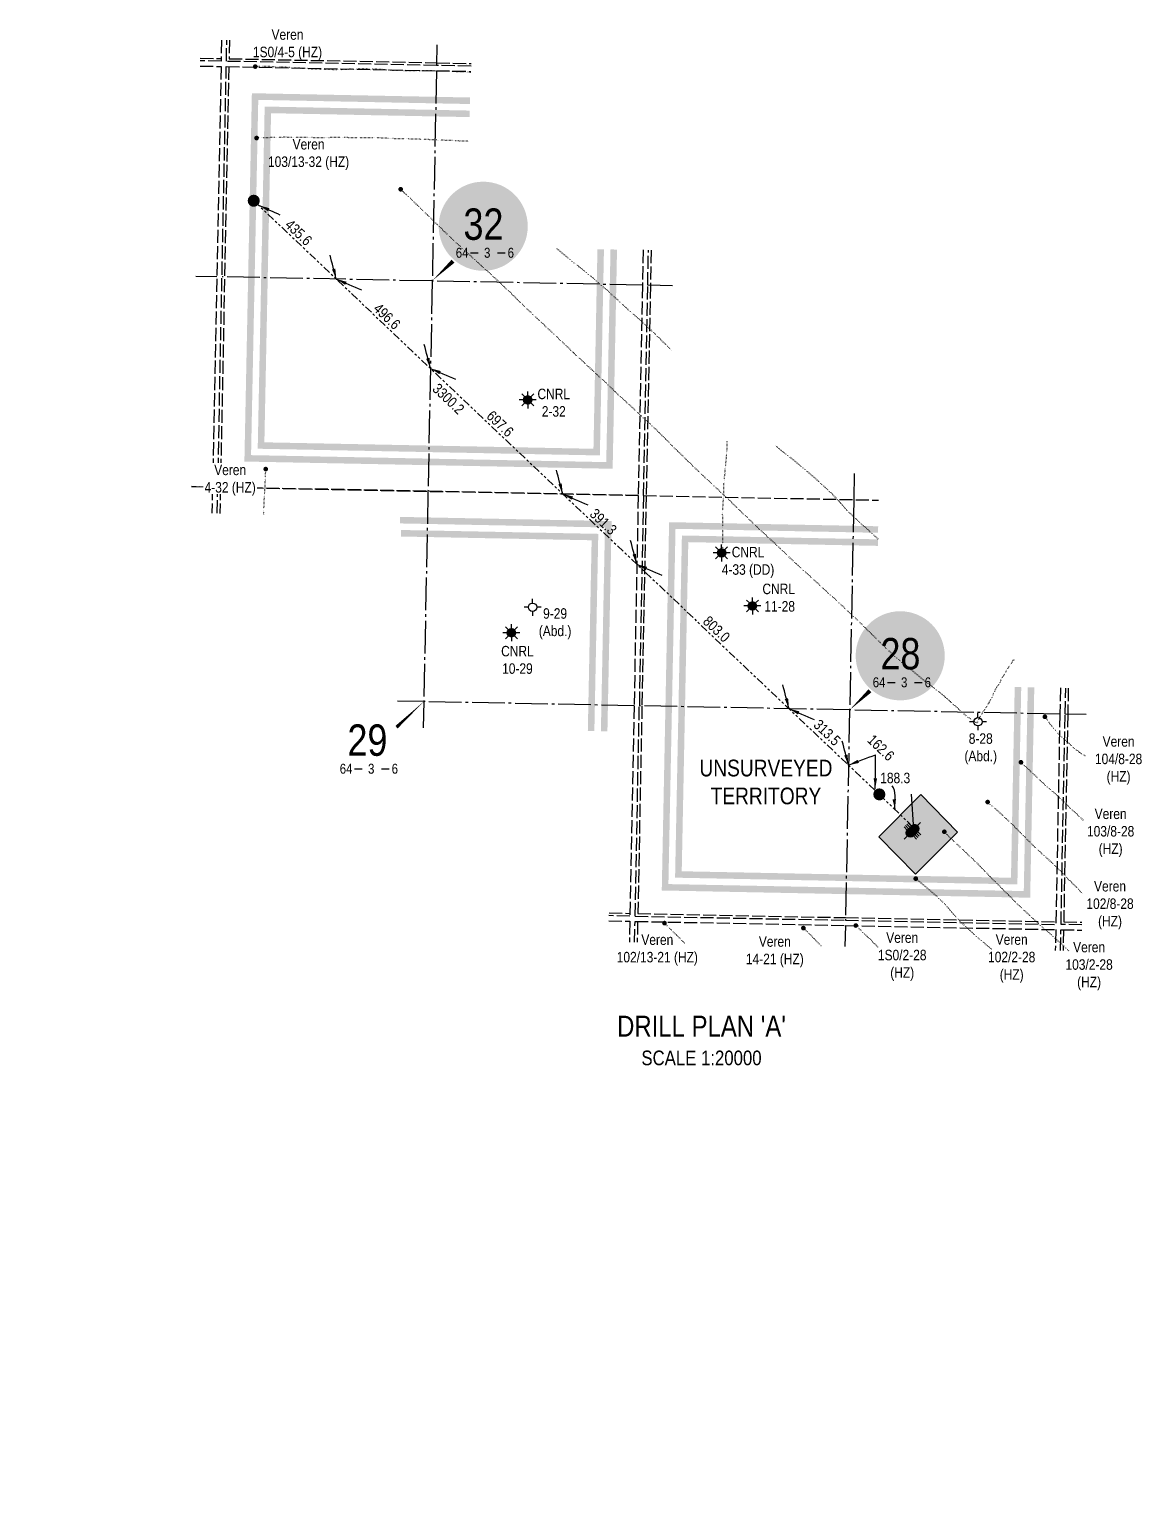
# Model space of a CAD drawing. Extents: x 398369 to 421873, y 6032457 to 6050071.
# Drawn here: x 402625 to 406882, y 6038060 to 6043664 of the extents above; entities that cross this region are included whole.
import ezdxf
from ezdxf.enums import TextEntityAlignment as Align

# ---------------------------------------------------------------- set-up
doc = ezdxf.new("R2018")
doc.units = 0
doc.header["$LTSCALE"] = 5
for name, pattern in [('foc-DOT', [1, 0.2, -0.8]), ('foc-DRILLPATH', [14.75, 6, -1.75, 1.75, -1.75, 1.75, -1.75]), ('foc-QUARTERLINE', [33, 25, -3, 2, -3]), ('foc-UNSURVEYED', [12.5, 10, -2.5])]:
    doc.linetypes.add(name, pattern=pattern)
for name, color, linetype in [('10', 1, 'Continuous'), ('9', 3, 'Continuous'), ('ABADATA-DRILL', 8, 'foc-DOT'), ('ABADATA-DRILL-T', 8, 'Continuous'), ('AS-TARGET-GAS-H', 181, 'Continuous'), ('AS-TARGET-OIL-H', 131, 'Continuous'), ('AS-UNDERLAY-H', 141, 'Continuous'), ('DETAIL-HZ-Existing', 8, 'foc-DOT'), ('DETAIL-T', 7, 'Continuous'), ('L-BD', 7, 'Continuous'), ('L-MON', 1, 'Continuous'), ('L-SECLBL', 7, 'Continuous'), ('L-SECQ', 8, 'foc-QUARTERLINE'), ('L-UNS-T', 3, 'Continuous'), ('L-USEC', 7, 'foc-UNSURVEYED'), ('P-BUFFER-PURPLE-T', 187, 'Continuous'), ('P-PDRILLPATH', 12, 'foc-DRILLPATH'), ('P-PROPOSED', 10, 'Continuous'), ('P-PROPOSED-H', 21, 'Continuous')]:
    doc.layers.add(name, color=color, linetype=linetype)
doc.layers.add('DESCRIPTION', color=6, linetype='Continuous', plot=False)
doc.styles.add('80CG', font='ARIALN.TTF', dxfattribs={"height": 10})
doc.styles.add('80L', font='ARIALN.TTF', dxfattribs={"height": 10})
doc.styles.add('SIMPLEX', font='ARIALN.TTF')
doc.styles.get("Standard").update_dxf_attribs({"font": 'ARIALN.TTF'})
doc.dimstyles.new('Compass 5 000', dxfattribs={"dimscale": 5, "dimtxt": 9, "dimasz": 2, "dimexe": 0.2, "dimexo": 0.0625, "dimgap": 0.5, "dimtad": 0, "dimtih": 1, "dimtoh": 1, "dimzin": 0, "dimdsep": 46, "dimtxsty": '80CG', "dimcen": 0.1, "dimse1": 1, "dimse2": 1, "dimclrd": 256, "dimclrt": 256, "dimaunit": 1, "dimadec": 4, "dimazin": 0, "dimtfac": 0.06, "dimtofl": 0, "dimtmove": 0, "dimatfit": 1, "dimfxl": 0.2, "dimtolj": 1, "dimtzin": 0, "dimlwd": -1, "dimarcsym": 0})

# ---------------------------------------------------------------- blocks, each defined once
blk = doc.blocks.new('*U80')
at = {"color": 1, "lineweight": 30, "flags": 104}
blk.add_attdef('ENTER_TEXT', text='', height=10, dxfattribs=at).set_placement((-0.3, 0), align=Align.MIDDLE_CENTER)
blk = doc.blocks.new('L-SECLBL')
at = {"layer": '9', "color": 7}
for p, q in [((-5.1, -27.8), (-12.3, -27.8)), ((20.7, -27.8), (13.5, -27.8))]:
    blk.add_line(p, q, dxfattribs=at)
at = {"layer": '10', "color": 2, "style": 'SIMPLEX'}
blk.add_attdef('SEC', text='', height=30, dxfattribs=at).set_placement((0, 0), align=Align.MIDDLE)
at = {"layer": '10', "color": 5, "style": '80L'}
blk.add_attdef('TWP', text='', height=9.5, dxfattribs=at).set_placement((-14.4, -27.4), align=Align.MIDDLE_RIGHT)
blk.add_attdef('RGE', text='', height=9.5, dxfattribs=at).set_placement((3.6, -27.4), align=Align.MIDDLE_CENTER)
blk.add_attdef('MER', text='', height=9.5, dxfattribs=at).set_placement((23.2, -27.4), align=Align.MIDDLE_LEFT)
blk = doc.blocks.new('GABD')
for p, q in [((-0.81, 0), (-1.62, 0)), ((0, 0.81), (0, 1.62)), ((1.62, 0), (0.81, 0)), ((0, -0.81), (0, -1.62))]:
    blk.add_line(p, q)
blk.add_circle((0, 0), 0.8)
blk = doc.blocks.new('GAS')
h = blk.add_hatch(color=255)
h.dxf.hatch_style = 1
edge = h.paths.add_edge_path()
edge.add_arc((0, 0), 0.9, 0, 360)
for p, q in [((-0.81, 0), (-1.62, 0)), ((-0.57, 0.57), (-1.14, 1.14)), ((0, 0.81), (0, 1.62)), ((0.57, 0.57), (1.14, 1.14)), ((1.62, 0), (0.81, 0)), ((-0.57, -0.57), (-1.14, -1.14)), ((0, -0.81), (0, -1.62)), ((1.14, -1.14), (0.57, -0.57))]:
    blk.add_line(p, q)
blk.add_circle((0, 0), 0.8)
blk = doc.blocks.new('BH_Existing')
at = {"layer": 'DETAIL-HZ-Existing'}
h = blk.add_hatch(color=256, dxfattribs=at)
h.dxf.hatch_style = 1
edge = h.paths.add_edge_path()
edge.add_arc((0, 0), 0.45, 0, 360)
blk = doc.blocks.new('plbh')
at = {"layer": 'L-MON'}
h = blk.add_hatch(color=255, dxfattribs=at)
h.dxf.hatch_style = 1
edge = h.paths.add_edge_path()
edge.add_arc((0, 0), 1.16, 0, 360)
h = blk.add_hatch(color=256, dxfattribs=at)
h.dxf.hatch_style = 1
h.paths.add_polyline_path([(-0.96, 0, 1), (0.96, 0, 1)])
h.paths.add_polyline_path([(0.91, 0, -1), (-0.91, 0, -1)], flags=16)
h.paths.add_polyline_path([(0.45, 0, -1), (-0.45, 0, -1)], flags=0)
h = blk.add_hatch(color=256, dxfattribs=at)
h.dxf.hatch_style = 1
h.paths.add_polyline_path([(-0.45, 0, 1), (0.45, 0, 1)])
h.paths.add_polyline_path([(0.4, 0, -1), (-0.4, 0, -1)], flags=16)
at = {"layer": 'L-MON', "color": 240}
for radius in [0.96, 0.91, 0.45, 0.4]:
    blk.add_circle((0, 0), radius, dxfattribs=at)
blk = doc.blocks.new('WC')
at = {"layer": 'L-MON'}
h = blk.add_hatch(color=255, dxfattribs=at)
h.dxf.hatch_style = 1
edge = h.paths.add_edge_path()
edge.add_arc((0, 0), 0.9, 0, 360)
at = {"layer": 'L-MON', "color": 240, "flags": 128}
for points in [[(-0.62, 0.5), (-1.23, 1.12)], [(0.52, 0.61), (1.13, 1.21)], [(-1.18, -1.18), (-0.56, -0.57)], [(1.16, -1.18), (0.56, -0.57)]]:
    blk.add_lwpolyline(points, dxfattribs=at)
at = {"layer": 'L-MON', "color": 240}
for radius in [0.8, 0.373]:
    blk.add_circle((0, 0), radius, dxfattribs=at)

msp = doc.modelspace()

# ---------------------------------------------------------------- hatches: boundary and pattern name
at = {"layer": 'AS-TARGET-GAS-H'}
h = msp.add_hatch(color=256, dxfattribs=at)
h.dxf.hatch_style = 1
h.paths.add_polyline_path([(404824.234, 6042822.276), (404799.248, 6042822.656), (404784.013, 6042059.646), (403524.934, 6042084.334), (403550.515, 6043342.881), (404310.283, 6043327.983), (404310.962, 6043352.964), (403526.039, 6043368.355), (403499.442, 6042059.84), (404808.498, 6042034.172)])
h = msp.add_hatch(color=256, dxfattribs=at)
h.dxf.hatch_style = 1
h.paths.add_polyline_path([(404762.468, 6040980.652), (404787.453, 6040980.163), (404802.512, 6041734.361), (404047.993, 6041749.156), (404047.489, 6041724.172), (404777.029, 6041709.867)])
h = msp.add_hatch(color=256, dxfattribs=at)
h.dxf.hatch_style = 1
h.paths.add_polyline_path([(405872.752, 6041713.376), (405122.429, 6041728.088), (405096.301, 6040419.564), (406405.934, 6040393.884), (406420.723, 6041148.088), (406395.738, 6041148.578), (406381.44, 6040419.359), (405121.784, 6040444.058), (405146.914, 6041702.614), (405872.447, 6041688.388)])
at = {"layer": 'AS-TARGET-OIL-H'}
h = msp.add_hatch(color=256, dxfattribs=at)
h.dxf.hatch_style = 1
h.paths.add_polyline_path([(404874.207, 6042821.516), (404849.221, 6042821.896), (404832.984, 6042008.698), (403473.95, 6042035.346), (403501.562, 6043393.829), (404311.641, 6043377.944), (404312.32, 6043402.925), (403477.085, 6043419.303), (403448.458, 6042010.852), (404857.469, 6041983.223)])
h = msp.add_hatch(color=256, dxfattribs=at)
h.dxf.hatch_style = 1
h.paths.add_polyline_path([(404812.437, 6040979.673), (404837.421, 6040979.183), (404853.478, 6041783.35), (404044.357, 6041799.216), (404043.998, 6041774.205), (404827.995, 6041758.856)])
h = msp.add_hatch(color=256, dxfattribs=at)
h.dxf.hatch_style = 1
h.paths.add_polyline_path([(405873.363, 6041763.352), (405073.458, 6041779.036), (405045.335, 6040370.576), (406454.923, 6040342.936), (406470.692, 6041147.109), (406445.707, 6041147.598), (406430.429, 6040368.41), (405070.818, 6040395.07), (405097.943, 6041753.562), (405873.057, 6041738.364)])
at = {"layer": 'AS-UNDERLAY-H'}
h = msp.add_hatch(color=256, dxfattribs=at)
h.dxf.hatch_style = 1
edge = h.paths.add_edge_path()
edge.add_arc((404362.255, 6042910.66), 170.373, 0, 360)
h = msp.add_hatch(color=256, dxfattribs=at)
h.dxf.hatch_style = 1
edge = h.paths.add_edge_path()
edge.add_arc((405957.616, 6041268.052), 170.373, 0, 360)
at = {"layer": 'P-PROPOSED-H'}
h = msp.add_hatch(color=256, dxfattribs=at)
h.dxf.hatch_style = 1
h.paths.add_polyline_path([(406176.213, 6040594.224), (406015.815, 6040433.431), (405875.829, 6040576.31), (406036.227, 6040737.103)])

# ---------------------------------------------------------------- linework, layer by layer
at = {"layer": 'ABADATA-DRILL', "flags": 128}
for points in [[(404314.935, 6043499.133), (404306.824, 6043499.384), (404297.258, 6043499.722), (404287.664, 6043500.111), (404278.091, 6043500.549), (404268.47, 6043501.078), (404258.888, 6043501.607), (404249.267, 6043502.136), (404239.685, 6043502.654), (404230.022, 6043503.084), (404220.435, 6043503.363), (404210.738, 6043503.603), (404191.551, 6043503.96), (404181.972, 6043504.078), (404172.432, 6043504.176), (404162.753, 6043504.306), (404153.144, 6043504.485), (404143.547, 6043504.713), (404133.968, 6043504.872), (404124.368, 6043504.94), (404114.737, 6043504.98), (404105.144, 6043504.948), (404085.96, 6043504.955), (404076.33, 6043505.034), (404066.83, 6043505.131), (404057.171, 6043505.261), (404047.503, 6043505.441), (404037.856, 6043505.7), (404028.232, 6043506.089), (404018.598, 6043506.519), (404009.047, 6043507.067), (403999.49, 6043507.795), (403989.913, 6043508.553), (403980.295, 6043509.292), (403970.736, 6043509.94), (403961.105, 6043510.469), (403951.421, 6043510.86), (403941.884, 6043511.107), (403932.357, 6043511.384), (403922.703, 6043511.774), (403913.247, 6043512.05), (403903.726, 6043512.127), (403894.144, 6043512.095), (403884.739, 6043511.94), (403875.162, 6043511.688), (403865.634, 6043511.395), (403856.036, 6043511.074), (403846.468, 6043510.722), (403836.927, 6043510.279), (403827.304, 6043509.728), (403817.663, 6043509.257), (403808.087, 6043509.026), (403798.506, 6043509.054), (403788.918, 6043509.262), (403779.421, 6043509.509), (403769.824, 6043509.778), (403760.248, 6043510.056), (403750.612, 6043510.355), (403741.015, 6043510.624), (403731.438, 6043510.862), (403721.882, 6043511.16), (403712.297, 6043511.508), (403702.693, 6043511.917), (403693.1, 6043512.376), (403683.641, 6043512.982), (403674.061, 6043513.63), (403664.482, 6043514.238), (403654.891, 6043514.797), (403645.329, 6043515.335), (403635.75, 6043515.993), (403626.194, 6043516.761), (403616.628, 6043517.559), (403607.081, 6043518.317), (403597.513, 6043519.035), (403587.913, 6043519.664), (403578.341, 6043520.122), (403568.775, 6043520.44), (403559.178, 6043520.679), (403549.589, 6043520.827), (403540.038, 6043520.875), (403530.437, 6043520.933), (403520.837, 6043521.012), (403509.957, 6043521.106), (403489.968, 6043521.369)], [(404307.761, 6043235.213), (404300.195, 6043235.583), (404285.703, 6043236.157), (404271.31, 6043236.64), (404256.828, 6043237.195), (404242.619, 6043237.904), (404233.037, 6043238.383), (404223.454, 6043238.841), (404213.882, 6043239.359), (404204.3, 6043239.817), (404194.724, 6043240.146), (404185.188, 6043240.443), (404175.593, 6043240.772), (404166.018, 6043241.14), (404156.435, 6043241.568), (404146.842, 6043242.007), (404137.267, 6043242.395), (404127.691, 6043242.693), (404118.115, 6043242.981), (404108.529, 6043243.28), (404098.893, 6043243.579), (404089.308, 6043243.928), (404079.782, 6043244.215), (404070.204, 6043244.403), (404060.614, 6043244.521), (404051.035, 6043244.67), (404041.446, 6043244.818), (404031.749, 6043245.029), (404022.173, 6043245.347), (404012.58, 6043245.805), (404003.058, 6043246.313), (403993.487, 6043246.861), (403983.917, 6043247.429), (403974.275, 6043247.928), (403964.671, 6043248.347), (403955.065, 6043248.646), (403945.485, 6043248.754), (403935.884, 6043248.793), (403926.323, 6043248.831), (403916.722, 6043248.879), (403907.091, 6043248.929), (403897.52, 6043248.977), (403887.928, 6043248.935), (403878.343, 6043248.793), (403868.74, 6043248.752), (403859.131, 6043248.861), (403849.533, 6043249.089), (403839.959, 6043249.478), (403830.385, 6043249.886), (403820.799, 6043250.154), (403811.258, 6043250.202), (403801.553, 6043250.072), (403791.898, 6043249.872), (403782.31, 6043249.6), (403772.732, 6043249.278), (403763.145, 6043249.017), (403753.601, 6043248.874), (403734.377, 6043248.902), (403724.798, 6043249.05), (403715.211, 6043249.259), (403705.623, 6043249.447), (403696.034, 6043249.625), (403686.437, 6043249.864), (403667.192, 6043250.282), (403657.631, 6043250.37), (403648.061, 6043250.418), (403638.51, 6043250.476), (403624.008, 6043250.531), (403609.737, 6043250.631), (403595.245, 6043250.656), (403580.849, 6043250.469), (403566.357, 6043250.033), (403552.104, 6043249.513), (403537.623, 6043249.068), (403523.443, 6043248.716), (403495.095, 6043248.083)], [(406393.973, 6041251.356), (406393.973, 6041251.356), (406393.112, 6041251.303), (406392.563, 6041251.373), (406392.355, 6041251.458), (406391.978, 6041251.595), (406391.388, 6041251.607), (406390.813, 6041251.368), (406390.044, 6041250.923), (406389.67, 6041250.74), (406388.694, 6041250.439), (406388.484, 6041250.413), (406388.274, 6041250.408), (406388.085, 6041250.461), (406388.266, 6041250.528), (406388.557, 6041250.582), (406388.867, 6041250.586), (406389.106, 6041250.501), (406389.065, 6041249.972), (406388.917, 6041249.565), (406388.706, 6041248.979), (406388.421, 6041248.244), (406387.555, 6041246.411), (406386.933, 6041245.273), (406384.364, 6041241.323), (406380.787, 6041236.392), (406378.021, 6041232.575), (406376.611, 6041230.543), (406372.327, 6041224.266), (406368.052, 6041217.948), (406363.795, 6041211.501), (406359.647, 6041205.041), (406355.717, 6041198.467), (406352.005, 6041191.738), (406348.589, 6041185.384), (406345.164, 6041179.03), (406341.605, 6041172.519), (406338.251, 6041166.214), (406335.086, 6041160.395), (406331.524, 6041154.723), (406327.393, 6041148.633), (406323.379, 6041142.341), (406319.585, 6041135.524), (406316.066, 6041127.972), (406313.089, 6041120.559), (406310.197, 6041113.354), (406306.847, 6041106.229), (406303.376, 6041099.615), (406300.066, 6041093.529), (406296.195, 6041087.404), (406291.511, 6041080.615), (406286.776, 6041073.296), (406282.29, 6041065.863), (406277.898, 6041058.718), (406273.394, 6041051.945), (406268.852, 6041045.253), (406264.736, 6041038.372), (406261.333, 6041032.118), (406258.785, 6041027.157), (406256.439, 6041022.802), (406254.151, 6041018.846), (406252.499, 6041015.728), (406251.373, 6041013.36), (406250.632, 6041011.784), (406250.231, 6041010.762), (406250.338, 6041010.09), (406250.984, 6041009.857), (406251.788, 6041010.081), (406252.102, 6041010.265), (406252.456, 6041010.488), (406252.891, 6041010.71), (406252.9, 6041010.68), (406252.569, 6041010.606), (406252.218, 6041010.593), (406252.008, 6041010.587), (406251.918, 6041010.579), (406251.889, 6041010.649), (406251.882, 6041010.8), (406251.846, 6041010.98), (406251.78, 6041011.202), (406251.704, 6041011.403), (406251.556, 6041011.506), (406251.288, 6041011.601), (406250.683, 6041011.853), (406249.742, 6041012.312), (406248.544, 6041012.925), (406247.149, 6041013.703), (406245.607, 6041014.643), (406243.908, 6041015.747), (406242.022, 6041016.964), (406240.046, 6041018.213), (406237.922, 6041019.585), (406235.71, 6041021.039), (406233.499, 6041022.533), (406231.307, 6041023.976), (406229.174, 6041025.378), (406226.962, 6041026.792), (406224.629, 6041028.228), (406222.178, 6041029.706), (406219.659, 6041031.296), (406217.043, 6041033.068), (406214.293, 6041035.122), (406211.457, 6041037.398), (406208.485, 6041039.867), (406205.297, 6041042.56), (406201.932, 6041045.397), (406198.312, 6041048.479), (406194.446, 6041051.785), (406190.455, 6041055.334), (406186.232, 6041059.288), (406181.814, 6041063.526), (406177.18, 6041067.957), (406172.327, 6041072.403), (406167.078, 6041077.128), (406161.683, 6041082.014), (406156.004, 6041087.217), (406150.119, 6041092.594), (406143.956, 6041098.106), (406137.703, 6041103.619), (406131.557, 6041108.981), (406125.114, 6041114.499), (406118.599, 6041119.918), (406111.864, 6041125.301), (406104.879, 6041130.719), (406097.667, 6041136.292), (406090.414, 6041141.835), (406083.071, 6041147.361), (406075.69, 6041152.947), (406068.32, 6041158.642), (406060.922, 6041164.409), (406053.594, 6041170.174), (406046.247, 6041176.009), (406039.835, 6041181.076), (406023.531, 6041194.279), (406018.296, 6041198.642), (406011.082, 6041204.615), (406003.778, 6041210.6), (405996.443, 6041216.545), (405988.911, 6041222.614), (405981.586, 6041228.539), (405974.095, 6041234.667), (405966.655, 6041240.864), (405952.182, 6041253.101), (405944.855, 6041259.416), (405937.589, 6041265.79), (405930.561, 6041272.099), (405923.428, 6041278.621), (405909.332, 6041291.7), (405902.519, 6041298.225), (405881.956, 6041318.162), (405868.235, 6041331.455), (405861.305, 6041338.162), (405854.397, 6041344.939), (405840.642, 6041358.572), (405833.951, 6041365.194), (405827.271, 6041371.877), (405820.59, 6041378.539), (405813.828, 6041385.123), (405800.217, 6041398.453), (405793.506, 6041405.086), (405779.565, 6041418.432), (405772.649, 6041424.809), (405758.562, 6041437.808), (405737.887, 6041457.118), (405716.639, 6041476.799), (405702.541, 6041489.769), (405695.606, 6041496.166), (405674.273, 6041515.589), (405653.061, 6041535.069), (405631.763, 6041554.731), (405610.45, 6041574.113), (405596.299, 6041586.933), (405589.234, 6041593.363), (405582.318, 6041599.76), (405575.353, 6041606.178), (405568.209, 6041612.68), (405560.614, 6041619.65), (405553.541, 6041626.19), (405546.478, 6041632.71), (405532.433, 6041645.819), (405525.452, 6041652.457), (405518.542, 6041659.144), (405504.722, 6041672.558), (405483.8, 6041692.493), (405476.747, 6041699.042), (405462.581, 6041712.093), (405455.477, 6041718.614), (405448.384, 6041725.114), (405441.259, 6041731.576), (405420.03, 6041751.176), (405405.998, 6041764.464), (405399.017, 6041771.093), (405385.095, 6041784.399), (405378.176, 6041791.096), (405364.346, 6041804.48), (405357.395, 6041811.138), (405336.574, 6041831.14), (405315.844, 6041851.211), (405295.031, 6041871.134), (405273.956, 6041890.961), (405252.91, 6041910.689), (405231.853, 6041930.436), (405210.768, 6041950.214), (405203.776, 6041956.822), (405189.732, 6041970.01), (405182.265, 6041976.847), (405086.715, 6042069.462), (405066.506, 6042090.063), (405059.749, 6042096.907), (405046.245, 6042110.585), (405025.667, 6042130.773), (405004.631, 6042150.53), (404983.224, 6042170.234), (404962.025, 6042189.814), (404940.855, 6042209.424), (404926.69, 6042222.544), (404919.647, 6042229.074), (404898.406, 6042248.595), (404877.258, 6042268.234), (404870.307, 6042274.891), (404856.507, 6042288.255), (404835.522, 6042308.051), (404814.333, 6042327.661), (404807.301, 6042334.25), (404800.3, 6042340.889), (404793.309, 6042347.547), (404772.183, 6042367.316), (404750.733, 6042386.881), (404736.464, 6042399.773), (404729.359, 6042406.244), (404715.376, 6042419.471), (404708.436, 6042426.149), (404687.523, 6042446.053), (404666.672, 6042466.067), (404652.852, 6042479.451), (404645.901, 6042486.068), (404638.828, 6042492.639), (404624.641, 6042505.62), (404603.442, 6042525.26), (404582.568, 6042545.113), (404561.544, 6042565), (404538.776, 6042586.171), (404524.702, 6042599.37), (404517.682, 6042606.079), (404510.704, 6042612.828), (404496.945, 6042626.29), (404486.802, 6042636.401), (404476.533, 6042646.755), (404455.783, 6042666.816), (404434.636, 6042686.545), (404427.614, 6042693.135), (404413.632, 6042706.382), (404392.454, 6042726.061), (404370.932, 6042745.488), (404349.619, 6042764.9), (404335.44, 6042777.861), (404328.256, 6042784.353), (404306.682, 6042803.68), (404292.4, 6042816.483), (404278.141, 6042829.406), (404271.078, 6042835.896), (404257.094, 6042849.093), (404250.144, 6042855.761), (404243.132, 6042862.38), (404236.121, 6042868.989), (404229.189, 6042875.586), (404222.197, 6042882.205), (404215.256, 6042888.822), (404201.398, 6042902.297), (404180.871, 6042922.514), (404160.192, 6042942.644), (404139.372, 6042962.686), (404118.722, 6042982.766), (404098.084, 6043002.935), (404084.213, 6043016.26), (404077.222, 6043022.878), (404061.489, 6043037.67), (404046.864, 6043051.29)], [(405082.954, 6042436.621), (405072.317, 6042446.898), (405058.655, 6042460.169), (405044.878, 6042473.662), (405031.242, 6042487.212), (405017.577, 6042500.783), (405003.616, 6042514.079), (404989.507, 6042526.959), (404975.218, 6042539.892), (404960.957, 6042552.664), (404946.575, 6042565.379), (404932.115, 6042578.235), (404917.835, 6042591.088), (404903.577, 6042604.04), (404889.399, 6042616.941), (404875.309, 6042629.81), (404861.112, 6042642.772), (404846.893, 6042655.673), (404832.715, 6042668.594), (404818.385, 6042681.438), (404803.921, 6042694.064), (404789.604, 6042706.578), (404774.808, 6042719.1), (404760.017, 6042730.883), (404744.886, 6042742.662), (404729.847, 6042754.55), (404714.962, 6042766.604), (404700.067, 6042778.669), (404685.064, 6042790.866), (404670.024, 6042803.204), (404655.156, 6042815.628), (404644.324, 6042825.011)], [(405274.126, 6041661.494), (405274.126, 6041661.494), (405274.137, 6041661.503), (405274.793, 6041661.32), (405275.417, 6041659.998), (405276.006, 6041658.426), (405277.574, 6041657.814), (405277.733, 6041657.781), (405277.885, 6041657.838), (405277.961, 6041658.137), (405277.953, 6041658.777), (405277.963, 6041659.747), (405278.057, 6041660.985), (405278.266, 6041662.411), (405278.506, 6041663.937), (405278.708, 6041665.563), (405278.864, 6041667.371), (405278.955, 6041669.409), (405279.009, 6041671.618), (405279.074, 6041673.918), (405279.062, 6041676.318), (405278.974, 6041678.901), (405278.828, 6041681.644), (405278.645, 6041684.528), (405278.494, 6041687.472), (405278.385, 6041690.555), (405278.39, 6041693.805), (405278.518, 6041697.223), (405278.628, 6041700.752), (405278.738, 6041704.28), (405278.9, 6041707.918), (405279.217, 6041715.303), (405279.354, 6041722.662), (405279.3, 6041729.534), (405279.163, 6041732.708), (405278.954, 6041735.752), (405278.727, 6041738.907), (405278.594, 6041742.271), (405278.593, 6041745.761), (405278.592, 6041749.232), (405278.539, 6041752.604), (405278.436, 6041755.987), (405278.336, 6041759.469), (405278.366, 6041763.029), (405278.489, 6041766.668), (405278.733, 6041770.394), (405279.038, 6041774.148), (405279.3, 6041777.794), (405279.421, 6041781.352), (405279.371, 6041784.874), (405279.262, 6041788.447), (405279.133, 6041792), (405278.932, 6041795.505), (405278.678, 6041798.83), (405278.445, 6041802.166), (405278.343, 6041805.628), (405278.364, 6041809.159), (405278.38, 6041811.509), (405278.39, 6041814.989), (405278.417, 6041818.389), (405278.465, 6041821.799), (405278.603, 6041825.227), (405278.813, 6041828.724), (405279.092, 6041832.229), (405279.433, 6041835.793), (405279.794, 6041839.336), (405280.133, 6041842.8), (405280.432, 6041846.255), (405280.679, 6041849.64), (405280.806, 6041853.029), (405280.844, 6041856.419), (405280.891, 6041859.808), (405281.06, 6041863.276), (405281.26, 6041866.782), (405281.47, 6041870.299), (405281.698, 6041873.735), (405281.926, 6041877.131), (405282.163, 6041880.497), (405282.34, 6041883.864), (405282.409, 6041887.324), (405282.412, 6041891.014), (405282.408, 6041894.845), (405282.368, 6041898.377), (405282.315, 6041901.748), (405282.301, 6041905.049), (405282.317, 6041908.379), (405282.434, 6041911.718), (405282.661, 6041915.104), (405282.887, 6041918.44), (405283.046, 6041921.898), (405283.187, 6041925.436), (405283.37, 6041929.133), (405283.647, 6041933.008), (405283.975, 6041936.932), (405284.324, 6041940.886), (405284.65, 6041944.7), (405285.025, 6041948.444), (405285.501, 6041952.285), (405286.028, 6041956.175), (405286.549, 6041960.206), (405287, 6041964.297), (405287.402, 6041968.41), (405287.721, 6041972.385), (405287.956, 6041976.141), (405288.219, 6041979.816), (405288.593, 6041983.51), (405288.996, 6041987.192), (405289.327, 6041990.776), (405289.594, 6041994.152), (405289.849, 6041997.387), (405290.194, 6042000.661), (405290.61, 6042003.994), (405291.05, 6042007.475), (405291.498, 6042010.937), (405291.919, 6042014.48), (405292.269, 6042018.003), (405292.557, 6042021.398), (405292.796, 6042024.904), (405293.014, 6042028.321), (405293.27, 6042031.606), (405293.545, 6042034.901), (405293.823, 6042038.286), (405294.05, 6042041.683), (405294.24, 6042045.179), (405294.428, 6042048.606), (405294.625, 6042051.983), (405294.832, 6042055.36), (405295.073, 6042058.896), (405295.276, 6042062.572), (405295.402, 6042066.421), (405295.478, 6042070.19), (405295.538, 6042073.759), (405295.615, 6042077.089), (405295.77, 6042080.396), (405296.009, 6042083.832), (405296.239, 6042087.348), (405296.449, 6042090.855), (405296.449, 6042090.874)], [(405872.764, 6041714.367), (405866.622, 6041719.995), (405852.494, 6041732.975), (405838.315, 6041745.866), (405824.024, 6041758.649), (405809.827, 6041771.63), (405795.753, 6041784.759), (405781.717, 6041797.847), (405767.662, 6041810.915), (405753.865, 6041824.399), (405740.953, 6041838.695), (405728.483, 6041853.533), (405715.763, 6041867.875), (405702.451, 6041881.639), (405688.714, 6041895.141), (405674.859, 6041908.256), (405660.595, 6041921.378), (405646.263, 6041934.142), (405631.83, 6041946.798), (405617.319, 6041959.585), (405602.844, 6041972.202), (405588.209, 6041984.772), (405573.499, 6041997.093), (405558.521, 6042009.059), (405543.414, 6042021.028), (405528.416, 6042032.955), (405513.246, 6042044.795), (405498.038, 6042056.696), (405483.17, 6042068.62), (405479.429, 6042071.713)], [(403522.188, 6041809.455), (403522.504, 6041816.548), (403522.934, 6041825.931), (403523.405, 6041835.303), (403523.847, 6041844.766), (403524.209, 6041854.231), (403524.54, 6041863.666), (403525.011, 6041873.058), (403525.612, 6041882.488), (403526.173, 6041891.849), (403526.692, 6041901.19), (403527.262, 6041910.521), (403527.752, 6041919.893), (403528.112, 6041929.257), (403528.532, 6041938.631), (403528.982, 6041947.993), (403529.403, 6041957.377), (403529.753, 6041966.742), (403530.243, 6041982.005)], [(406393.973, 6041251.356), (406393.973, 6041251.356), (406393.112, 6041251.303), (406392.563, 6041251.373), (406392.355, 6041251.458), (406391.978, 6041251.595), (406391.388, 6041251.607), (406390.813, 6041251.368), (406390.044, 6041250.923), (406389.67, 6041250.74), (406388.694, 6041250.439), (406388.484, 6041250.413), (406388.274, 6041250.408), (406388.085, 6041250.461), (406388.266, 6041250.528), (406388.557, 6041250.582), (406388.867, 6041250.586), (406389.106, 6041250.501), (406389.065, 6041249.972), (406388.917, 6041249.565), (406388.706, 6041248.979), (406388.421, 6041248.244), (406387.555, 6041246.411), (406386.933, 6041245.273), (406384.364, 6041241.323), (406380.787, 6041236.392), (406378.021, 6041232.575), (406376.611, 6041230.543), (406372.327, 6041224.266), (406368.052, 6041217.948), (406363.795, 6041211.501), (406359.647, 6041205.041), (406355.717, 6041198.467), (406352.005, 6041191.738), (406348.589, 6041185.384), (406345.164, 6041179.03), (406341.605, 6041172.519), (406338.251, 6041166.214), (406335.086, 6041160.395), (406331.524, 6041154.723), (406327.393, 6041148.633), (406323.379, 6041142.341), (406319.585, 6041135.524), (406316.066, 6041127.972), (406313.089, 6041120.559), (406310.197, 6041113.354), (406306.847, 6041106.229), (406303.376, 6041099.615), (406300.066, 6041093.529), (406296.195, 6041087.404), (406291.511, 6041080.615), (406286.776, 6041073.296), (406282.29, 6041065.863), (406277.898, 6041058.718), (406273.394, 6041051.945), (406268.852, 6041045.253), (406264.736, 6041038.372), (406261.333, 6041032.118), (406258.785, 6041027.157), (406256.439, 6041022.802), (406254.151, 6041018.846), (406252.499, 6041015.728), (406251.373, 6041013.36), (406250.632, 6041011.784), (406250.231, 6041010.762), (406250.338, 6041010.09), (406250.984, 6041009.857), (406251.788, 6041010.081), (406252.102, 6041010.265), (406252.456, 6041010.488), (406252.891, 6041010.71), (406252.9, 6041010.68), (406252.569, 6041010.606), (406252.218, 6041010.593), (406252.008, 6041010.587), (406251.918, 6041010.579), (406251.889, 6041010.649), (406251.882, 6041010.8), (406251.846, 6041010.98), (406251.78, 6041011.202), (406251.724, 6041011.403), (406251.62, 6041011.715), (406251.544, 6041011.926), (406251.489, 6041012.138), (406251.534, 6041012.427), (406251.753, 6041012.852), (406252.08, 6041013.226), (406252.454, 6041013.419), (406252.807, 6041013.572), (406253.19, 6041013.704), (406253.563, 6041013.867), (406253.867, 6041014.071), (406254.082, 6041014.307), (406254.187, 6041014.555), (406254.241, 6041014.804), (406254.416, 6041015.041), (406254.68, 6041015.255), (406254.842, 6041015.322), (406254.993, 6041015.359), (406255.053, 6041015.358), (406255.222, 6041015.355)], [(406665.507, 6040885.139), (406660.215, 6040888.047), (406644.128, 6040898.718), (406628.995, 6040910.65), (406614.376, 6040923.353), (406600.273, 6040936.316), (406585.744, 6040948.978), (406571.204, 6040961.579), (406557.663, 6040975.171), (406545.042, 6040989.766), (406533.253, 6041005.036), (406524.305, 6041017.19), (406511.233, 6041034.864)], [(406660.63, 6040636.447), (406658.098, 6040638.902), (406644.405, 6040652.387), (406630.445, 6040665.478), (406616.253, 6040678.503), (406602.284, 6040691.694), (406588.476, 6040704.901), (406574.701, 6040718.258), (406560.763, 6040731.509), (406546.457, 6040744.326), (406531.917, 6040756.887), (406517.438, 6040769.538), (406503.192, 6040782.344), (406489.12, 6040795.397), (406475.086, 6040808.799), (406461.106, 6040821.94), (406446.964, 6040834.914), (406434.722, 6040846.391), (406419.569, 6040860.915)], [(406655.21, 6040360.029), (406644.766, 6040370.307), (406631.104, 6040383.832), (406617.392, 6040397.378), (406603.893, 6040411.08), (406590.618, 6040424.967), (406577.26, 6040438.686), (406563.729, 6040452.299), (406550.015, 6040465.725), (406535.933, 6040478.738), (406521.757, 6040491.542), (406507.573, 6040504.447), (406493.41, 6040517.422), (406479.42, 6040530.503), (406465.553, 6040543.792), (406451.901, 6040557.306), (406438.391, 6040570.948), (406424.881, 6040584.61), (406411.462, 6040598.271), (406397.919, 6040611.773), (406384.225, 6040625.169), (406370.347, 6040638.438), (406356.328, 6040651.56), (406342.185, 6040664.524), (406327.918, 6040677.3), (406313.559, 6040689.958), (406307.914, 6040694.917), (406292.219, 6040708.862)], [(406602.649, 6040140.087), (406596.843, 6040145.635), (406582.74, 6040158.598), (406568.323, 6040171.357), (406553.987, 6040184.175), (406539.702, 6040197.032), (406525.446, 6040209.848), (406511.17, 6040222.655), (406496.863, 6040235.432), (406482.537, 6040248.239), (406468.342, 6040261.074), (406454.217, 6040273.958), (406440.085, 6040286.952), (406426.035, 6040300.064), (406412.156, 6040313.273), (406398.314, 6040326.772), (406384.683, 6040340.366), (406371.163, 6040354.008), (406357.693, 6040367.649), (406344.041, 6040381.154), (406330.339, 6040394.68), (406316.768, 6040408.273), (406303.199, 6040421.956), (406289.781, 6040435.717), (406276.485, 6040449.574), (406263.251, 6040463.481), (406249.692, 6040477.214), (406235.777, 6040490.564), (406221.758, 6040503.716), (406207.737, 6040516.827), (406193.686, 6040529.87), (406179.585, 6040542.963), (406165.695, 6040556.062), (406151.89, 6040569.42), (406141.273, 6040580.066), (406126.579, 6040595.061)], [(406306.802, 6040145.888), (406297.442, 6040153.636), (406282.923, 6040166.247), (406268.452, 6040178.807), (406253.962, 6040191.448), (406239.524, 6040204.138), (406225.166, 6040216.826), (406211.023, 6040229.82), (406197.106, 6040243.05), (406183.453, 6040256.564), (406170.097, 6040270.423), (406157.31, 6040284.722), (406144.87, 6040299.393), (406132.223, 6040313.699), (406119.09, 6040327.664), (406105.303, 6040340.951), (406090.966, 6040353.719), (406076.416, 6040366.3), (406061.791, 6040378.674), (406047.176, 6040390.987), (406032.499, 6040403.211), (406017.06, 6040415.91)], [(405132.98, 6040168.905), (405123.127, 6040178.868), (405109.597, 6040192.354), (405095.848, 6040205.894), (405082.198, 6040219.402), (405069.817, 6040231.766), (405055.7, 6040245.933)], [(405655.244, 6040158.664), (405650.971, 6040163.141), (405641.022, 6040173.636), (405634.344, 6040180.556), (405627.585, 6040187.408), (405621.56, 6040193.395), (405620.745, 6040194.201), (405610.408, 6040204.273), (405600.05, 6040214.315), (405587.15, 6040226.857)], [(405872.349, 6040154.407), (405869.942, 6040156.758), (405863.082, 6040163.581), (405856.449, 6040170.221), (405849.355, 6040177.279), (405842.434, 6040184.054), (405835.453, 6040190.761), (405828.471, 6040197.467), (405821.449, 6040204.164), (405814.396, 6040210.811), (405807.394, 6040217.488), (405803.506, 6040221.244), (405787.739, 6040236.591)]]:
    msp.add_lwpolyline(points, dxfattribs=at)
at = {"layer": 'DESCRIPTION', "color": 5}
msp.add_line((406010.188, 6040604.284), (406001.159, 6040739.024), dxfattribs=at)
at = {"layer": 'L-SECLBL', "color": 5, "flags": 128}
for points in [[(404168.703, 6042703.596, 0, 15.993, 0), (404246.567, 6042776.872, 0, 0, 0)], [(404134.749, 6041092.937, 0, 12.817, 0), (404030.501, 6040995.005, 0, 12.817, 0)], [(405764.064, 6041060.989, 0, 15.993, 0), (405841.928, 6041134.265, 0, 0, 0)]]:
    msp.add_lwpolyline(points, format="xyseb", dxfattribs=at)
at = {"layer": 'L-SECQ'}
for p, q in [((404185.338, 6043603.986), (404183.757, 6043525.534)), ((404183.352, 6043505.43), (404167.151, 6042701.266)), ((403342.73, 6042717.431), (403262.897, 6042718.997)), ((404167.151, 6042701.266), (403362.834, 6042717.037)), ((404167.151, 6042701.266), (404150.95, 6041897.101)), ((404971.468, 6042685.494), (404167.151, 6042701.266)), ((405085.93, 6042683.25), (404991.572, 6042685.1)), ((405781.954, 6041965.096), (405779.977, 6041865.159)), ((404150.95, 6041897.101), (404134.749, 6041092.937)), ((405779.977, 6041865.159), (405764.064, 6041060.989)), ((404134.749, 6041092.937), (404034.812, 6041094.897)), ((404134.749, 6041092.937), (404132.736, 6040993.001)), ((404939.354, 6041077.16), (404134.749, 6041092.937)), ((405764.064, 6041060.989), (404959.459, 6041076.766)), ((405764.064, 6041060.989), (405748.151, 6040256.819)), ((406568.669, 6041045.211), (405764.064, 6041060.989)), ((406668.607, 6041043.252), (406588.774, 6041044.817)), ((405747.754, 6040236.714), (405746.174, 6040156.881))]:
    msp.add_line(p, q, dxfattribs=at)
at = {"layer": 'L-USEC'}
for p, q in [((403361.121, 6043622.267), (403359.483, 6043541.697)), ((403379.588, 6043541.302), (403381.229, 6043622.059)), ((403391.288, 6043621.955), (403389.849, 6043551.162)), ((403279.242, 6043523.158), (403359.075, 6043521.593)), ((403359.483, 6043541.697), (403279.65, 6043543.262)), ((403279.855, 6043553.319), (403359.666, 6043551.754)), ((403359.075, 6043521.593), (403326.385, 6041913.27)), ((403346.489, 6041912.876), (403379.179, 6043521.198)), ((403389.236, 6043520.98), (403356.545, 6041912.657)), ((403379.179, 6043521.198), (404183.352, 6043505.43)), ((404183.757, 6043525.534), (403379.588, 6043541.302)), ((403389.849, 6043551.162), (404183.96, 6043535.591)), ((404183.352, 6043505.43), (404315.036, 6043502.848)), ((404315.582, 6043522.949), (404183.757, 6043525.534)), ((404183.96, 6043535.591), (404315.856, 6043533.004)), ((404974.154, 6042819.996), (404971.468, 6042685.494)), ((404991.572, 6042685.1), (404994.26, 6042819.691)), ((405004.317, 6042819.538), (405001.629, 6042684.903)), ((404971.468, 6042685.494), (404955.411, 6041881.327)), ((404975.516, 6041880.933), (404991.572, 6042685.1)), ((405001.629, 6042684.903), (404985.572, 6041880.725)), ((403246.551, 6041914.835), (403326.385, 6041913.27)), ((403326.385, 6041913.27), (403246.551, 6041914.835)), ((403326.385, 6041913.27), (403324.353, 6041813.334)), ((403344.458, 6041812.94), (403346.489, 6041912.876)), ((403346.489, 6041912.876), (404955.411, 6041881.327)), ((404955.411, 6041881.327), (403346.489, 6041912.876)), ((403356.545, 6041912.657), (403354.514, 6041812.742)), ((404955.411, 6041881.327), (404939.354, 6041077.16)), ((404975.516, 6041880.933), (404959.459, 6041076.766)), ((404985.572, 6041880.725), (404969.516, 6041076.568)), ((404975.516, 6041880.933), (405874.584, 6041863.303)), ((406570.629, 6041145.149), (406568.669, 6041045.211)), ((406588.774, 6041044.817), (406590.733, 6041144.755)), ((406600.79, 6041144.558), (406598.831, 6041044.62)), ((404939.354, 6041077.16), (404923.298, 6040272.993)), ((404943.402, 6040272.598), (404959.459, 6041076.766)), ((404969.516, 6041076.568), (404953.659, 6040282.458)), ((406568.669, 6041045.211), (406552.901, 6040241.039)), ((406573.005, 6040240.644), (406588.774, 6041044.817)), ((406598.831, 6041044.62), (406583.259, 6040250.504)), ((404843.063, 6040254.454), (404922.896, 6040252.889)), ((404923.298, 6040272.993), (404843.464, 6040274.558)), ((404843.665, 6040284.615), (404923.488, 6040283.05)), ((404922.896, 6040252.889), (404921.302, 6040173.056)), ((404941.406, 6040172.662), (404943, 6040252.494)), ((404943, 6040252.494), (405747.754, 6040236.714)), ((404943.395, 6040272.599), (405748.151, 6040256.818)), ((404953.057, 6040252.286), (404951.463, 6040172.465)), ((404953.659, 6040282.458), (405748.35, 6040266.875)), ((405748.151, 6040256.818), (406552.901, 6040241.039)), ((405748.35, 6040266.875), (406553.098, 6040251.095)), ((405747.754, 6040236.714), (406552.507, 6040220.934)), ((406552.507, 6040220.934), (406550.941, 6040141.101)), ((406571.046, 6040140.707), (406572.611, 6040220.54)), ((406572.611, 6040220.54), (406652.444, 6040218.975)), ((406652.838, 6040239.079), (406573.005, 6040240.644)), ((406582.668, 6040220.343), (406581.102, 6040140.51)), ((406583.259, 6040250.504), (406653.036, 6040249.136))]:
    msp.add_line(p, q, dxfattribs=at)
at = {"layer": 'P-PROPOSED'}
msp.add_lwpolyline([(406176.213, 6040594.224), (406015.815, 6040433.431), (405875.829, 6040576.31), (406036.227, 6040737.103)], close=True, dxfattribs=at)

# ---------------------------------------------------------------- block references
at = {"layer": 'ABADATA-DRILL-T'}
for name, p, xscale, yscale, zscale in [('BH_Existing', (403489.886, 6043521.115), 19.99133700000017, 19.99133700000017, 19.99133700000017), ('BH_Existing', (403494.991, 6043247.887), 19.99133700000017, 19.99133700000017, 19.99133700000017), ('BH_Existing', (404046.414, 6043052.054), 19.99133700000017, 19.99133700000017, 19.99133700000017), ('GAS', (404532.494, 6042246.519), 19.99133700000017, 19.99133700000017, 19.99133700000017), ('BH_Existing', (403530.243, 6041982.005), 19.99133700000017, 19.99133700000017, 19.99133700000017), ('GAS', (405274.137, 6041661.503), 19.99133700000017, 19.99133700000017, 19.99133700000017), ('GABD', (404550.996, 6041453.546), 19.99133700000017, 19.99133700000017, 19.99133700000017), ('GAS', (405392.315, 6041458.574), 19.99133700000017, 19.99133700000017, 19.99133700000017), ('GAS', (404470.277, 6041356.326), 19.99133700000017, 19.99133700000017, 19.99133700000017), ('GABD', (406255.171, 6041015.759), 19.99133700000017, 19.99133700000017, 19.99133700000017), ('BH_Existing', (406511.233, 6041034.864), 19.99133700000006, 19.99133700000006, 19.99133700000006), ('BH_Existing', (406419.569, 6040860.915), 19.99133700000006, 19.99133700000006, 19.99133700000006), ('BH_Existing', (406292.219, 6040708.862), 19.99133700000006, 19.99133700000006, 19.99133700000006), ('BH_Existing', (406126.579, 6040595.061), 19.99133700000006, 19.99133700000006, 19.99133700000006), ('BH_Existing', (406017.06, 6040415.91), 19.99133700000006, 19.99133700000006, 19.99133700000006), ('BH_Existing', (405055.757, 6040245.893), 19.99133700000017, 19.99133700000017, 19.99133700000017), ('BH_Existing', (405587.157, 6040226.794), 19.99133700000017, 19.99133700000017, 19.99133700000017), ('BH_Existing', (405787.764, 6040236.615), 19.99133700000017, 19.99133700000017, 19.99133700000017)]:
    msp.add_blockref(name, p, dxfattribs=dict(at, xscale=xscale, yscale=yscale, zscale=zscale))
at = {"layer": 'L-MON', "xscale": 19.99133700000016, "yscale": 19.99133700000016, "zscale": 19.99133700000016}
for p in [(403484.296, 6043008.084), (405877.823, 6040738.033)]:
    msp.add_blockref('plbh', p, dxfattribs=at)
at = {"layer": 'L-MON', "color": 2, "xscale": 19.99133700000013, "yscale": 19.99133700000013, "zscale": 19.99133700000013}
for p in [(405996.987, 6040591.049), (406002.281, 6040596.357), (406007.576, 6040601.665), (406012.871, 6040606.973)]:
    msp.add_blockref('WC', p, dxfattribs=at)
at = {"layer": 'L-SECLBL', "color": 5, "xscale": 3.998267400000043, "yscale": 3.998267400000043, "zscale": 3.998267400000043}
for p, values in [((404363.147, 6042918.752), {'SEC': '32', 'TWP': '64', 'RGE': '3', 'MER': '6'}), ((405958.508, 6041276.144), {'SEC': '28', 'TWP': '64', 'RGE': '3', 'MER': '6'}), ((403919.296, 6040945.735), {'SEC': '29', 'TWP': '64', 'RGE': '3', 'MER': '6'})]:
    msp.add_blockref('L-SECLBL', p, dxfattribs=at).add_auto_attribs(values)

# ---------------------------------------------------------------- texts
at = {"layer": 'ABADATA-DRILL-T', "attachment_point": 1, "style": '80L'}
for s, width, insert, char_height in [('\\pxqc;Veren\\P1S0/4-5 (HZ)', 303.72218, (403461.536, 6043663.699), 39.98267), ('\\pxqc;Veren\\P103/13-32 (HZ)', 308.17914, (403539.97, 6043244.086), 39.98267), ('\\pxqc;CNRL\\P2-32', 26.51766, (404618.902, 6042289.363), 39.9827), ('\\pxqc;CNRL\\P4-33 (DD)', 204.07598, (405273.41, 6041684.584), 39.9827), ('\\pxqr;CNRL\\P11-28', 10.13132, (405544.906, 6041543.854), 39.9827), ('\\pxqc;9-29\\P(Abd.)', 37.20703, (404618.639, 6041449.852), 39.9827), ('\\pxqc;CNRL\\P10-29', 18.72321, (404483.772, 6041305.897), 39.9827), ('\\pxqc;8-28\\P(Abd.)', 11.33242, (406260.112, 6040971.603), 39.9827), ('\\pxqc;Veren\\P104/8-28 (HZ)', 70.70709, (406757.88, 6040960.493), 39.98267), ('\\pxqc;Veren\\P103/8-28 (HZ)', 70.70709, (406727.42, 6040683.802), 39.98267), ('\\pxqc;Veren\\P102/8-28 (HZ)', 70.70709, (406725.081, 6040406.828), 39.98267), ('\\pxqc;Veren\\P102/13-21 (HZ)', 307.67212, (404874.472, 6040202.398), 39.98267), ('\\pxqc;Veren\\P1S0/2-28 (HZ)', 213.71467, (405858.454, 6040210.424), 39.98267), ('\\pxqc;Veren\\P102/2-28 (HZ)', 70.70709, (406348.852, 6040202.916), 39.98267), ('\\pxqc;Veren\\P103/2-28 (HZ)', 70.70709, (406645.036, 6040174.127), 39.98267)]:
    msp.add_mtext_dynamic_manual_height_columns(s, width=width, gutter_width=50.022, heights=[0], dxfattribs=dict(at, insert=insert, char_height=char_height))
at = {"layer": 'DETAIL-T', "color": 3, "insert": (404699.326, 6039891.764), "char_height": 79.96535, "width": 996.12818, "attachment_point": 1, "style": '80CG'}
msp.add_mtext("\\pxqc;DRILL PLAN 'A'\\P{\\H0.7x;SCALE 1:20000}", dxfattribs=at)
at = {"layer": 'L-BD'}
msp.add_text('3300.2', height=39.9827, rotation=316.516644, dxfattribs=at).set_placement((404229.369, 6042250.909), align=Align.MIDDLE_CENTER)
msp.add_text('188.3', height=39.9827, dxfattribs=at).set_placement((405938.554, 6040800.95), align=Align.MIDDLE_CENTER)
at = {"layer": 'P-BUFFER-PURPLE-T'}
for s, p in [('435.6', (403656.03, 6042886.875)), ('496.6', (403994.089, 6042566.256)), ('697.6', (404427.163, 6042155.523)), ('391.3', (404822.031, 6041781.025)), ('803.0', (405255.105, 6041370.292)), ('313.5', (405678.172, 6040974.515)), ('162.6', (405884.022, 6040916.659))]:
    msp.add_text(s, height=39.9827, rotation=316.516644, dxfattribs=at).set_placement(p, align=Align.MIDDLE_CENTER)

# ---------------------------------------------------------------- leaders
at = {"layer": 'L-BD', "path_type": 1}
msp.add_leader([(405937.822, 6040679.806), (405931.37, 6040762.74), (405926.869, 6040770.455)], dimstyle='Compass 5 000', override={"dimasz": 8, "dimgap": 0.5, "dimtad": 0}, dxfattribs=at)
at = {"layer": 'P-BUFFER-PURPLE-T', "path_type": 1}
for points, override in [([(403504.872, 6042990.001), (403584.505, 6042954.584)], {"dimasz": 8, "dimgap": 0.5, "dimtad": 0}), ([(403800.217, 6042708.461), (403776.319, 6042799.56)], {"dimasz": 8}), ([(403800.217, 6042708.461), (403896.01, 6042666.88)], {"dimasz": 8}), ([(404160.414, 6042366.846), (404136.516, 6042457.945)], {"dimasz": 8}), ([(404160.414, 6042366.846), (404256.207, 6042325.265)], {"dimasz": 8}), ([(404666.365, 6041886.995), (404642.467, 6041978.095)], {"dimasz": 8}), ([(404666.365, 6041886.995), (404762.158, 6041845.414)], {"dimasz": 8}), ([(404950.15, 6041617.849), (404926.252, 6041708.949)], {"dimasz": 8}), ([(404950.15, 6041617.849), (405045.943, 6041576.269)], {"dimasz": 8}), ([(405532.513, 6041065.529), (405508.615, 6041156.629)], {"dimasz": 8}), ([(405532.513, 6041065.529), (405628.306, 6041023.948)], {"dimasz": 8}), ([(405759.887, 6040849.885), (405735.989, 6040940.985)], {"dimasz": 8}), ([(405759.887, 6040849.885), (405862.902, 6040889.795)], {"dimasz": 8}), ([(405862.235, 6040759.662), (405862.902, 6040889.795)], {"dimasz": 8})]:
    msp.add_leader(points, dimstyle='Compass 5 000', override=override, dxfattribs=at)

# ---------------------------------------------------------------- next in the draw order: texts
at = {"layer": 'ABADATA-DRILL-T', "char_height": 39.98267, "attachment_point": 1, "style": '80L', "bg_fill": 3, "box_fill_scale": 1.15, "bg_fill_color": 256, "bg_fill_true_color": 256, "bg_fill_transparency": 0}
for s, width, insert in [('\\pxqc;Veren\\P4-32 (HZ)', 193.7172, (403297.162, 6041998.933)), ('\\pxqc;Veren\\P14-21 (HZ)', 253.18857, (405351.343, 6040195.494))]:
    msp.add_mtext_dynamic_manual_height_columns(s, width=width, gutter_width=50.022, heights=[0], dxfattribs=dict(at, insert=insert))
at = {"layer": 'L-UNS-T', "color": 3, "insert": (405443.925, 6040785.097), "char_height": 63.97228, "attachment_point": 5, "style": '80L', "bg_fill": 3, "box_fill_scale": 1.15, "bg_fill_color": 256, "bg_fill_true_color": 256, "bg_fill_transparency": 0}
msp.add_mtext_dynamic_manual_height_columns('\\pxqc;UNSURVEYED TERRITORY', width=126.46853, gutter_width=47.521, heights=[0], dxfattribs=at)

# ---------------------------------------------------------------- next in the draw order: linework, layer by layer
at = {"layer": 'P-PDRILLPATH'}
msp.add_lwpolyline([(403484.296, 6043008.084), (405877.823, 6040738.033), (406012.871, 6040606.973)], dxfattribs=at)

# ---------------------------------------------------------------- next in the draw order: block references
at = {"layer": 'L-BD', "color": 6}
ref = msp.add_blockref('*U80', (398956.216, 6042071.566), dxfattribs=dict(at, xscale=3.998267400000001, yscale=3.998267400000001, zscale=3.998267400000001, rotation=304.1588945799047))
lines = msp.add_mtext('HZ 102 KARR 4-32-64-3', dxfattribs={"layer": '0', "color": 1, "insert": (398956.055, 6042072.264), "char_height": 766.10481, "attachment_point": 1, "rotation": 304.158895})
ref.add_attrib('ENTER_TEXT', '', (398956.055, 6042072.264), dxfattribs={"flags": 26}).embed_mtext(lines)

doc.saveas('drawing.dxf')
